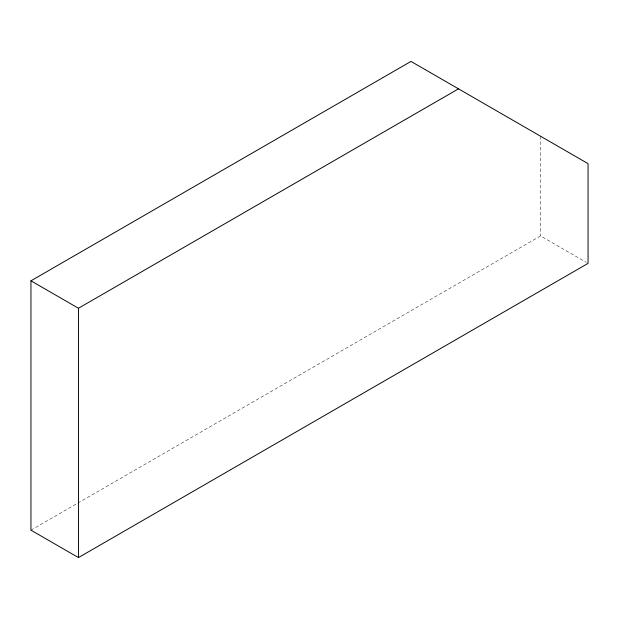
<?xml version="1.0" encoding="UTF-8"?>
<svg xmlns="http://www.w3.org/2000/svg" width="619" height="619" viewBox="0 0 619 619"><rect width="100%" height="100%" fill="white"/><g stroke="black" fill="none" stroke-linecap="round" stroke-linejoin="round"><path stroke-width="0.46" stroke-dasharray="3.1 2.32" d="M30.95 530.158L76.973 503.587M77.808 503.108L540.542 235.947L586.386 262.41M540.542 136.211L540.542 235.947"/><path stroke-width="0.93" d="M30.95 280.825L410.985 61.413L588.05 163.64L588.05 263.377L78.458 557.587L30.95 530.158L30.95 280.825L78.458 308.254L458.493 88.842M78.458 308.254L78.458 557.587"/></g></svg>
